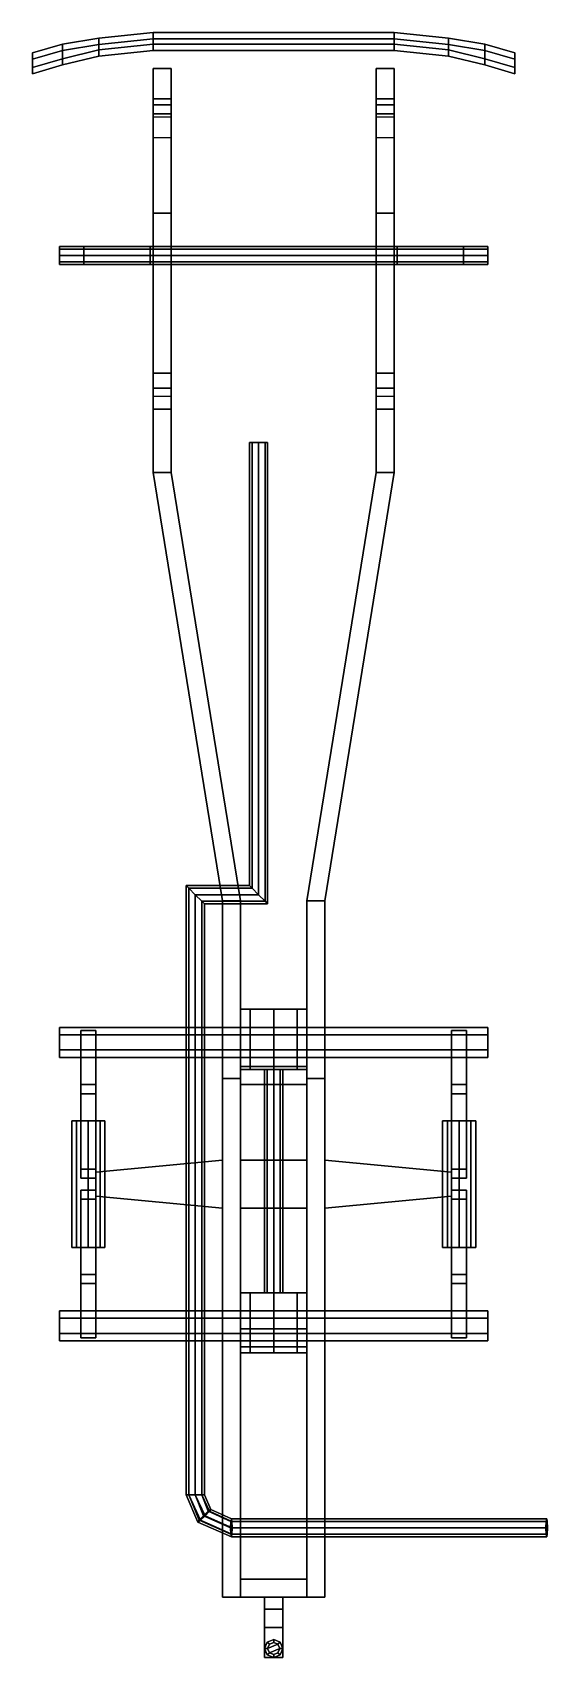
# Model space of a CAD drawing. Extents: x -0.8 to 0.91, y -2.87 to 2.52.
import ezdxf

# ---------------------------------------------------------------- set-up
doc = ezdxf.new("R2010")
doc.units = 0
doc.layers.add('FRAME', color=5, linetype='CONTINUOUS')

msp = doc.modelspace()

# ---------------------------------------------------------------- linework, layer by layer
at = {"layer": 'FRAME'}
for points in [[(-0.8, 2.4314, 0.6757), (-0.7, 2.4603, 0.6835), (-0.7, 2.481, 0.6062), (-0.8, 2.4521, 0.5984)], [(-0.7, 2.481, 0.6062), (-0.7, 2.4327, 0.5932), (-0.8, 2.4038, 0.5855), (-0.8, 2.4521, 0.5984)], [(-0.58, 2.5004, 0.6114), (-0.58, 2.4617, 0.601), (-0.7, 2.4327, 0.5932), (-0.7, 2.481, 0.6062)], [(-0.7, 2.4603, 0.6835), (-0.58, 2.4796, 0.6886), (-0.58, 2.5004, 0.6114), (-0.7, 2.481, 0.6062)], [(-0.7, 2.412, 0.6705), (-0.58, 2.441, 0.6783), (-0.58, 2.4796, 0.6886), (-0.7, 2.4603, 0.6835)], [(-0.4, 2.5197, 0.6165), (-0.4, 2.481, 0.6062), (-0.58, 2.4617, 0.601), (-0.58, 2.5004, 0.6114)], [(-0.58, 2.4796, 0.6886), (-0.4, 2.499, 0.6938), (-0.4, 2.5197, 0.6165), (-0.58, 2.5004, 0.6114)], [(-0.58, 2.441, 0.6783), (-0.4, 2.4603, 0.6835), (-0.4, 2.499, 0.6938), (-0.58, 2.4796, 0.6886)], [(-0.58, 2.4617, 0.601), (-0.4, 2.481, 0.6062), (-0.4, 2.4603, 0.6835), (-0.58, 2.441, 0.6783)], [(0.4, 2.5197, 0.6165), (0.4, 2.481, 0.6062), (-0.4, 2.481, 0.6062), (-0.4, 2.5197, 0.6165)], [(-0.4, 2.499, 0.6938), (0.4, 2.499, 0.6938), (0.4, 2.5197, 0.6165), (-0.4, 2.5197, 0.6165)], [(-0.4, 2.4603, 0.6835), (0.4, 2.4603, 0.6835), (0.4, 2.499, 0.6938), (-0.4, 2.499, 0.6938)], [(-0.4, 2.481, 0.6062), (0.4, 2.481, 0.6062), (0.4, 2.4603, 0.6835), (-0.4, 2.4603, 0.6835)], [(0.58, 2.4617, 0.601), (0.4, 2.481, 0.6062), (0.4, 2.5197, 0.6165), (0.58, 2.5004, 0.6114)], [(0.58, 2.5004, 0.6114), (0.4, 2.5197, 0.6165), (0.4, 2.499, 0.6938), (0.58, 2.4796, 0.6886)], [(0.4, 2.499, 0.6938), (0.4, 2.4603, 0.6835), (0.58, 2.441, 0.6783), (0.58, 2.4796, 0.6886)], [(0.58, 2.441, 0.6783), (0.4, 2.4603, 0.6835), (0.4, 2.481, 0.6062), (0.58, 2.4617, 0.601)], [(0.7, 2.481, 0.6062), (0.58, 2.5004, 0.6114), (0.58, 2.4796, 0.6886), (0.7, 2.4603, 0.6835)], [(0.7, 2.4327, 0.5932), (0.58, 2.4617, 0.601), (0.58, 2.5004, 0.6114), (0.7, 2.481, 0.6062)], [(0.58, 2.4796, 0.6886), (0.58, 2.441, 0.6783), (0.7, 2.412, 0.6705), (0.7, 2.4603, 0.6835)], [(0.8, 2.4521, 0.5984), (0.7, 2.481, 0.6062), (0.7, 2.4603, 0.6835), (0.8, 2.4314, 0.6757)], [(0.8, 2.4038, 0.5855), (0.7, 2.4327, 0.5932), (0.7, 2.481, 0.6062), (0.8, 2.4521, 0.5984)], [(-0.8, 2.3831, 0.6628), (-0.7, 2.412, 0.6705), (-0.7, 2.4603, 0.6835), (-0.8, 2.4314, 0.6757)], [(-0.8, 2.4521, 0.5984), (-0.8, 2.4038, 0.5855), (-0.8, 2.3831, 0.6628), (-0.8, 2.4314, 0.6757)], [(-0.8, 2.4038, 0.5855), (-0.7, 2.4327, 0.5932), (-0.7, 2.412, 0.6705), (-0.8, 2.3831, 0.6628)], [(-0.7, 2.4327, 0.5932), (-0.58, 2.4617, 0.601), (-0.58, 2.441, 0.6783), (-0.7, 2.412, 0.6705)], [(0.7, 2.412, 0.6705), (0.58, 2.441, 0.6783), (0.58, 2.4617, 0.601), (0.7, 2.4327, 0.5932)], [(0.7, 2.4603, 0.6835), (0.7, 2.412, 0.6705), (0.8, 2.3831, 0.6628), (0.8, 2.4314, 0.6757)], [(0.8, 2.3831, 0.6628), (0.7, 2.412, 0.6705), (0.7, 2.4327, 0.5932), (0.8, 2.4038, 0.5855)], [(0.8, 2.4314, 0.6757), (0.8, 2.3831, 0.6628), (0.8, 2.4038, 0.5855), (0.8, 2.4521, 0.5984)], [(-0.4, 2.4, 0.62), (-0.4, 1.92, 0.62), (-0.4, 1.06, 0.68), (-0.4, 2.4, 0.68)], [(-0.34, 2.4, 0.62), (-0.34, 1.92, 0.62), (-0.4, 1.92, 0.62), (-0.4, 2.4, 0.62)], [(-0.4, 2.4, 0.68), (-0.4, 1.06, 0.68), (-0.34, 1.06, 0.68), (-0.34, 2.4, 0.68)], [(-0.34, 1.06, 0.68), (-0.34, 1.92, 0.62), (-0.34, 2.4, 0.62), (-0.34, 2.4, 0.68)], [(0.34, 2.4, 0.68), (0.34, 1.06, 0.68), (0.4, 1.06, 0.68), (0.4, 2.4, 0.68)], [(0.4, 2.4, 0.62), (0.4, 1.92, 0.62), (0.34, 1.92, 0.62), (0.34, 2.4, 0.62)], [(0.34, 2.4, 0.62), (0.34, 1.92, 0.62), (0.34, 1.06, 0.68), (0.34, 2.4, 0.68)], [(0.4, 1.06, 0.68), (0.4, 1.92, 0.62), (0.4, 2.4, 0.62), (0.4, 2.4, 0.68)], [(-0.4, 2.3, 0.48), (-0.4, 2.28, 0.46), (-0.4, 2.25, 0.51), (-0.4, 2.3, 0.51)], [(-0.34, 2.3, 0.48), (-0.34, 2.28, 0.46), (-0.4, 2.28, 0.46), (-0.4, 2.3, 0.48)], [(-0.34, 2.3, 0.51), (-0.34, 2.3, 0.48), (-0.4, 2.3, 0.48), (-0.4, 2.3, 0.51)], [(-0.34, 2.24, 0.62), (-0.34, 2.3, 0.51), (-0.4, 2.3, 0.51), (-0.4, 2.24, 0.62)], [(-0.4, 2.3, 0.51), (-0.4, 2.25, 0.51), (-0.4, 2.17, 0.62), (-0.4, 2.24, 0.62)], [(-0.4, 2.28, 0.46), (-0.4, 1.78, 0.39), (-0.4, 1.78, 0.47), (-0.4, 2.25, 0.51)], [(-0.34, 2.28, 0.46), (-0.34, 1.78, 0.39), (-0.4, 1.78, 0.39), (-0.4, 2.28, 0.46)], [(-0.34, 2.25, 0.51), (-0.34, 2.28, 0.46), (-0.34, 2.3, 0.48), (-0.34, 2.3, 0.51)], [(-0.34, 2.17, 0.62), (-0.34, 2.25, 0.51), (-0.34, 2.3, 0.51), (-0.34, 2.24, 0.62)], [(-0.34, 1.78, 0.47), (-0.34, 1.78, 0.39), (-0.34, 2.28, 0.46), (-0.34, 2.25, 0.51)], [(0.34, 2.3, 0.51), (0.34, 2.25, 0.51), (0.34, 2.17, 0.62), (0.34, 2.24, 0.62)], [(0.4, 2.24, 0.62), (0.4, 2.3, 0.51), (0.34, 2.3, 0.51), (0.34, 2.24, 0.62)], [(0.34, 2.3, 0.48), (0.34, 2.28, 0.46), (0.34, 2.25, 0.51), (0.34, 2.3, 0.51)], [(0.4, 2.3, 0.48), (0.4, 2.28, 0.46), (0.34, 2.28, 0.46), (0.34, 2.3, 0.48)], [(0.4, 2.3, 0.51), (0.4, 2.3, 0.48), (0.34, 2.3, 0.48), (0.34, 2.3, 0.51)], [(0.34, 2.28, 0.46), (0.34, 1.78, 0.39), (0.34, 1.78, 0.47), (0.34, 2.25, 0.51)], [(0.4, 2.28, 0.46), (0.4, 1.78, 0.39), (0.34, 1.78, 0.39), (0.34, 2.28, 0.46)], [(0.4, 2.17, 0.62), (0.4, 2.25, 0.51), (0.4, 2.3, 0.51), (0.4, 2.24, 0.62)], [(0.4, 2.25, 0.51), (0.4, 2.28, 0.46), (0.4, 2.3, 0.48), (0.4, 2.3, 0.51)], [(0.4, 1.78, 0.47), (0.4, 1.78, 0.39), (0.4, 2.28, 0.46), (0.4, 2.25, 0.51)], [(-0.4, 2.25, 0.51), (-0.4, 1.78, 0.47), (-0.34, 1.78, 0.47), (-0.34, 2.25, 0.51)], [(-0.4, 2.17, 0.62), (-0.4, 2.25, 0.51), (-0.34, 2.25, 0.51), (-0.34, 2.17, 0.62)], [(0.34, 2.17, 0.62), (0.34, 2.25, 0.51), (0.4, 2.25, 0.51), (0.4, 2.17, 0.62)], [(0.34, 2.25, 0.51), (0.34, 1.78, 0.47), (0.4, 1.78, 0.47), (0.4, 2.25, 0.51)], [(-0.34, 1.92, 0.62), (-0.34, 1.27, 0.49), (-0.4, 1.27, 0.49), (-0.4, 1.92, 0.62)], [(-0.4, 1.27, 0.49), (-0.4, 1.06, 0.49), (-0.4, 1.06, 0.68), (-0.4, 1.92, 0.62)], [(-0.34, 1.06, 0.68), (-0.34, 1.06, 0.49), (-0.34, 1.27, 0.49), (-0.34, 1.92, 0.62)], [(0.34, 1.27, 0.49), (0.34, 1.06, 0.49), (0.34, 1.06, 0.68), (0.34, 1.92, 0.62)], [(0.4, 1.92, 0.62), (0.4, 1.27, 0.49), (0.34, 1.27, 0.49), (0.34, 1.92, 0.62)], [(0.4, 1.06, 0.68), (0.4, 1.06, 0.49), (0.4, 1.27, 0.49), (0.4, 1.92, 0.62)], [(-0.71, 1.81, 0.42), (-0.71, 1.8012, 0.4412), (-0.63, 1.8012, 0.4412), (-0.63, 1.81, 0.42)], [(-0.71, 1.8012, 0.3988), (-0.71, 1.81, 0.42), (-0.63, 1.81, 0.42), (-0.63, 1.8012, 0.3988)], [(-0.71, 1.8012, 0.4412), (-0.71, 1.78, 0.45), (-0.63, 1.78, 0.45), (-0.63, 1.8012, 0.4412)], [(-0.71, 1.78, 0.39), (-0.71, 1.8012, 0.3988), (-0.63, 1.8012, 0.3988), (-0.63, 1.78, 0.39)], [(-0.71, 1.78, 0.45), (-0.71, 1.7588, 0.4412), (-0.63, 1.7588, 0.4412), (-0.63, 1.78, 0.45)], [(-0.71, 1.7588, 0.3988), (-0.71, 1.78, 0.39), (-0.63, 1.78, 0.39), (-0.63, 1.7588, 0.3988)], [(-0.63, 1.81, 0.42), (-0.63, 1.8012, 0.4412), (-0.41, 1.8012, 0.3312), (-0.41, 1.81, 0.31)], [(-0.63, 1.8012, 0.3988), (-0.63, 1.81, 0.42), (-0.41, 1.81, 0.31), (-0.41, 1.8012, 0.2888)], [(-0.63, 1.8012, 0.4412), (-0.63, 1.78, 0.45), (-0.41, 1.78, 0.34), (-0.41, 1.8012, 0.3312)], [(-0.63, 1.78, 0.39), (-0.63, 1.8012, 0.3988), (-0.41, 1.8012, 0.2888), (-0.41, 1.78, 0.28)], [(-0.63, 1.78, 0.45), (-0.63, 1.7588, 0.4412), (-0.41, 1.7588, 0.3312), (-0.41, 1.78, 0.34)], [(-0.63, 1.7588, 0.3988), (-0.63, 1.78, 0.39), (-0.41, 1.78, 0.28), (-0.41, 1.7588, 0.2888)], [(-0.41, 1.81, 0.31), (-0.41, 1.8012, 0.3312), (0.41, 1.8012, 0.3312), (0.41, 1.81, 0.31)], [(-0.41, 1.8012, 0.2888), (-0.41, 1.81, 0.31), (0.41, 1.81, 0.31), (0.41, 1.8012, 0.2888)], [(-0.41, 1.8012, 0.3312), (-0.41, 1.78, 0.34), (0.41, 1.78, 0.34), (0.41, 1.8012, 0.3312)], [(-0.41, 1.78, 0.28), (-0.41, 1.8012, 0.2888), (0.41, 1.8012, 0.2888), (0.41, 1.78, 0.28)], [(-0.41, 1.78, 0.34), (-0.41, 1.7588, 0.3312), (0.41, 1.7588, 0.3312), (0.41, 1.78, 0.34)], [(-0.41, 1.7588, 0.2888), (-0.41, 1.78, 0.28), (0.41, 1.78, 0.28), (0.41, 1.7588, 0.2888)], [(-0.4, 1.78, 0.47), (-0.4, 1.39, 0.51), (-0.34, 1.39, 0.51), (-0.34, 1.78, 0.47)], [(-0.4, 1.78, 0.39), (-0.4, 1.34, 0.46), (-0.4, 1.39, 0.51), (-0.4, 1.78, 0.47)], [(-0.34, 1.78, 0.39), (-0.34, 1.34, 0.46), (-0.4, 1.34, 0.46), (-0.4, 1.78, 0.39)], [(-0.34, 1.39, 0.51), (-0.34, 1.34, 0.46), (-0.34, 1.78, 0.39), (-0.34, 1.78, 0.47)], [(0.34, 1.78, 0.47), (0.34, 1.39, 0.51), (0.4, 1.39, 0.51), (0.4, 1.78, 0.47)], [(0.34, 1.78, 0.39), (0.34, 1.34, 0.46), (0.34, 1.39, 0.51), (0.34, 1.78, 0.47)], [(0.4, 1.78, 0.39), (0.4, 1.34, 0.46), (0.34, 1.34, 0.46), (0.34, 1.78, 0.39)], [(0.4, 1.39, 0.51), (0.4, 1.34, 0.46), (0.4, 1.78, 0.39), (0.4, 1.78, 0.47)], [(0.63, 1.8012, 0.4412), (0.63, 1.81, 0.42), (0.41, 1.81, 0.31), (0.41, 1.8012, 0.3312)], [(0.63, 1.81, 0.42), (0.63, 1.8012, 0.3988), (0.41, 1.8012, 0.2888), (0.41, 1.81, 0.31)], [(0.63, 1.78, 0.45), (0.63, 1.8012, 0.4412), (0.41, 1.8012, 0.3312), (0.41, 1.78, 0.34)], [(0.63, 1.8012, 0.3988), (0.63, 1.78, 0.39), (0.41, 1.78, 0.28), (0.41, 1.8012, 0.2888)], [(0.63, 1.7588, 0.4412), (0.63, 1.78, 0.45), (0.41, 1.78, 0.34), (0.41, 1.7588, 0.3312)], [(0.63, 1.78, 0.39), (0.63, 1.7588, 0.3988), (0.41, 1.7588, 0.2888), (0.41, 1.78, 0.28)], [(0.71, 1.8012, 0.4412), (0.71, 1.81, 0.42), (0.63, 1.81, 0.42), (0.63, 1.8012, 0.4412)], [(0.71, 1.81, 0.42), (0.71, 1.8012, 0.3988), (0.63, 1.8012, 0.3988), (0.63, 1.81, 0.42)], [(0.71, 1.78, 0.45), (0.71, 1.8012, 0.4412), (0.63, 1.8012, 0.4412), (0.63, 1.78, 0.45)], [(0.71, 1.8012, 0.3988), (0.71, 1.78, 0.39), (0.63, 1.78, 0.39), (0.63, 1.8012, 0.3988)], [(0.71, 1.7588, 0.4412), (0.71, 1.78, 0.45), (0.63, 1.78, 0.45), (0.63, 1.7588, 0.4412)], [(0.71, 1.78, 0.39), (0.71, 1.7588, 0.3988), (0.63, 1.7588, 0.3988), (0.63, 1.78, 0.39)], [(-0.71, 1.7588, 0.4412), (-0.71, 1.75, 0.42), (-0.63, 1.75, 0.42), (-0.63, 1.7588, 0.4412)], [(-0.71, 1.75, 0.42), (-0.71, 1.7588, 0.3988), (-0.63, 1.7588, 0.3988), (-0.63, 1.75, 0.42)], [(-0.63, 1.7588, 0.4412), (-0.63, 1.75, 0.42), (-0.41, 1.75, 0.31), (-0.41, 1.7588, 0.3312)], [(-0.63, 1.75, 0.42), (-0.63, 1.7588, 0.3988), (-0.41, 1.7588, 0.2888), (-0.41, 1.75, 0.31)], [(-0.41, 1.7588, 0.3312), (-0.41, 1.75, 0.31), (0.41, 1.75, 0.31), (0.41, 1.7588, 0.3312)], [(-0.41, 1.75, 0.31), (-0.41, 1.7588, 0.2888), (0.41, 1.7588, 0.2888), (0.41, 1.75, 0.31)], [(0.63, 1.75, 0.42), (0.63, 1.7588, 0.4412), (0.41, 1.7588, 0.3312), (0.41, 1.75, 0.31)], [(0.63, 1.7588, 0.3988), (0.63, 1.75, 0.42), (0.41, 1.75, 0.31), (0.41, 1.7588, 0.2888)], [(0.71, 1.75, 0.42), (0.71, 1.7588, 0.4412), (0.63, 1.7588, 0.4412), (0.63, 1.75, 0.42)], [(0.71, 1.7588, 0.3988), (0.71, 1.75, 0.42), (0.63, 1.75, 0.42), (0.63, 1.7588, 0.3988)], [(-0.4, 1.39, 0.51), (-0.4, 1.34, 0.46), (-0.4, 1.3125, 0.4985), (-0.4, 1.39, 0.514)], [(-0.34, 1.39, 0.514), (-0.34, 1.39, 0.51), (-0.4, 1.39, 0.51), (-0.4, 1.39, 0.514)], [(-0.34, 1.3125, 0.4985), (-0.34, 1.34, 0.46), (-0.34, 1.39, 0.51), (-0.34, 1.39, 0.514)], [(0.34, 1.39, 0.51), (0.34, 1.34, 0.46), (0.34, 1.3125, 0.4985), (0.34, 1.39, 0.514)], [(0.4, 1.39, 0.514), (0.4, 1.39, 0.51), (0.34, 1.39, 0.51), (0.34, 1.39, 0.514)], [(0.4, 1.3125, 0.4985), (0.4, 1.34, 0.46), (0.4, 1.39, 0.51), (0.4, 1.39, 0.514)], [(-0.4, 1.3125, 0.4985), (-0.4, 1.34, 0.46), (-0.34, 1.34, 0.46), (-0.34, 1.3125, 0.4985)], [(0.34, 1.3125, 0.4985), (0.34, 1.34, 0.46), (0.4, 1.34, 0.46), (0.4, 1.3125, 0.4985)], [(-0.34, 1.27, 0.49), (-0.34, 1.06, 0.49), (-0.4, 1.06, 0.49), (-0.4, 1.27, 0.49)], [(0.4, 1.27, 0.49), (0.4, 1.06, 0.49), (0.34, 1.06, 0.49), (0.34, 1.27, 0.49)], [(-0.0712, -0.3188, 0.5088), (-0.08, -0.31, 0.53), (-0.08, 1.16, 0.53), (-0.0712, 1.16, 0.5088)], [(-0.08, -0.31, 0.53), (-0.0712, -0.3188, 0.5512), (-0.0712, 1.16, 0.5512), (-0.08, 1.16, 0.53)], [(-0.05, -0.34, 0.5), (-0.0712, -0.3188, 0.5088), (-0.0712, 1.16, 0.5088), (-0.05, 1.16, 0.5)], [(-0.0712, -0.3188, 0.5512), (-0.05, -0.34, 0.56), (-0.05, 1.16, 0.56), (-0.0712, 1.16, 0.5512)], [(-0.05, -0.34, 0.56), (-0.0288, -0.3612, 0.5512), (-0.0288, 1.16, 0.5512), (-0.05, 1.16, 0.56)], [(-0.0288, -0.3612, 0.5088), (-0.05, -0.34, 0.5), (-0.05, 1.16, 0.5), (-0.0288, 1.16, 0.5088)], [(-0.0288, -0.3612, 0.5512), (-0.02, -0.37, 0.53), (-0.02, 1.16, 0.53), (-0.0288, 1.16, 0.5512)], [(-0.02, -0.37, 0.53), (-0.0288, -0.3612, 0.5088), (-0.0288, 1.16, 0.5088), (-0.02, 1.16, 0.53)], [(-0.4, 1.06, 0.68), (-0.17, -0.36, 0.68), (-0.11, -0.36, 0.68), (-0.34, 1.06, 0.68)], [(-0.34, 1.06, 0.49), (-0.11, -0.36, 0.49), (-0.17, -0.36, 0.49), (-0.4, 1.06, 0.49)], [(-0.4, 1.06, 0.49), (-0.17, -0.36, 0.49), (-0.17, -0.36, 0.68), (-0.4, 1.06, 0.68)], [(-0.11, -0.36, 0.68), (-0.11, -0.36, 0.49), (-0.34, 1.06, 0.49), (-0.34, 1.06, 0.68)], [(0.34, 1.06, 0.68), (0.11, -0.36, 0.68), (0.17, -0.36, 0.68), (0.4, 1.06, 0.68)], [(0.34, 1.06, 0.49), (0.11, -0.36, 0.49), (0.11, -0.36, 0.68), (0.34, 1.06, 0.68)], [(0.4, 1.06, 0.49), (0.17, -0.36, 0.49), (0.11, -0.36, 0.49), (0.34, 1.06, 0.49)], [(0.17, -0.36, 0.68), (0.17, -0.36, 0.49), (0.4, 1.06, 0.49), (0.4, 1.06, 0.68)], [(-0.2812, -0.3188, 0.5512), (-0.29, -0.31, 0.53), (-0.29, -2.33, 0.53), (-0.2812, -2.33, 0.5512)], [(-0.29, -0.31, 0.53), (-0.2812, -0.3188, 0.5088), (-0.2812, -2.33, 0.5088), (-0.29, -2.33, 0.53)], [(-0.0712, -0.3188, 0.5512), (-0.08, -0.31, 0.53), (-0.29, -0.31, 0.53), (-0.2812, -0.3188, 0.5512)], [(-0.08, -0.31, 0.53), (-0.0712, -0.3188, 0.5088), (-0.2812, -0.3188, 0.5088), (-0.29, -0.31, 0.53)], [(-0.26, -0.34, 0.56), (-0.2812, -0.3188, 0.5512), (-0.2812, -2.33, 0.5512), (-0.26, -2.33, 0.56)], [(-0.2812, -0.3188, 0.5088), (-0.26, -0.34, 0.5), (-0.26, -2.33, 0.5), (-0.2812, -2.33, 0.5088)], [(-0.05, -0.34, 0.56), (-0.0712, -0.3188, 0.5512), (-0.2812, -0.3188, 0.5512), (-0.26, -0.34, 0.56)], [(-0.0712, -0.3188, 0.5088), (-0.05, -0.34, 0.5), (-0.26, -0.34, 0.5), (-0.2812, -0.3188, 0.5088)], [(-0.26, -0.34, 0.5), (-0.2388, -0.3612, 0.5088), (-0.2388, -2.33, 0.5088), (-0.26, -2.33, 0.5)], [(-0.2388, -0.3612, 0.5512), (-0.26, -0.34, 0.56), (-0.26, -2.33, 0.56), (-0.2388, -2.33, 0.5512)], [(-0.05, -0.34, 0.5), (-0.0288, -0.3612, 0.5088), (-0.2388, -0.3612, 0.5088), (-0.26, -0.34, 0.5)], [(-0.0288, -0.3612, 0.5512), (-0.05, -0.34, 0.56), (-0.26, -0.34, 0.56), (-0.2388, -0.3612, 0.5512)], [(-0.2388, -0.3612, 0.5088), (-0.23, -0.37, 0.53), (-0.23, -2.33, 0.53), (-0.2388, -2.33, 0.5088)], [(-0.23, -0.37, 0.53), (-0.2388, -0.3612, 0.5512), (-0.2388, -2.33, 0.5512), (-0.23, -2.33, 0.53)], [(-0.0288, -0.3612, 0.5088), (-0.02, -0.37, 0.53), (-0.23, -0.37, 0.53), (-0.2388, -0.3612, 0.5088)], [(-0.02, -0.37, 0.53), (-0.0288, -0.3612, 0.5512), (-0.2388, -0.3612, 0.5512), (-0.23, -0.37, 0.53)], [(-0.11, -0.36, 0.49), (-0.11, -0.95, 0.49), (-0.17, -0.95, 0.49), (-0.17, -0.36, 0.49)], [(-0.17, -0.36, 0.68), (-0.17, -2.67, 0.68), (-0.11, -2.67, 0.68), (-0.11, -0.36, 0.68)], [(-0.17, -0.36, 0.49), (-0.17, -0.95, 0.49), (-0.17, -0.95, 0.68), (-0.17, -0.36, 0.68)], [(-0.17, -0.95, 0.49), (-0.17, -2.67, 0.56), (-0.17, -2.67, 0.68), (-0.17, -0.36, 0.68)], [(-0.11, -0.95, 0.68), (-0.11, -0.95, 0.49), (-0.11, -0.36, 0.49), (-0.11, -0.36, 0.68)], [(-0.11, -2.67, 0.68), (-0.11, -2.67, 0.56), (-0.11, -0.95, 0.49), (-0.11, -0.36, 0.68)], [(0.11, -0.95, 0.49), (0.11, -2.67, 0.56), (0.11, -2.67, 0.68), (0.11, -0.36, 0.68)], [(0.11, -0.36, 0.68), (0.11, -2.67, 0.68), (0.17, -2.67, 0.68), (0.17, -0.36, 0.68)], [(0.11, -0.36, 0.49), (0.11, -0.95, 0.49), (0.11, -0.95, 0.68), (0.11, -0.36, 0.68)], [(0.17, -0.36, 0.49), (0.17, -0.95, 0.49), (0.11, -0.95, 0.49), (0.11, -0.36, 0.49)], [(0.17, -2.67, 0.68), (0.17, -2.67, 0.56), (0.17, -0.95, 0.49), (0.17, -0.36, 0.68)], [(0.17, -0.95, 0.68), (0.17, -0.95, 0.49), (0.17, -0.36, 0.49), (0.17, -0.36, 0.68)], [(0.11, -0.72, 0.68), (0.11, -0.72, 0.56), (-0.11, -0.72, 0.56), (-0.11, -0.72, 0.68)], [(-0.0778, -0.72, 0.4978), (-0.11, -0.72, 0.42), (-0.11, -0.92, 0.42), (-0.0778, -0.92, 0.4978)], [(-0.11, -0.72, 0.42), (-0.0778, -0.72, 0.3422), (-0.0778, -0.92, 0.3422), (-0.11, -0.92, 0.42)], [(0, -0.72, 0.53), (-0.0778, -0.72, 0.4978), (-0.0778, -0.92, 0.4978), (0, -0.92, 0.53)], [(-0.0778, -0.72, 0.3422), (0, -0.72, 0.31), (0, -0.92, 0.31), (-0.0778, -0.92, 0.3422)], [(0.0778, -0.72, 0.4978), (0, -0.72, 0.53), (0, -0.92, 0.53), (0.0778, -0.92, 0.4978)], [(0, -0.72, 0.31), (0.0778, -0.72, 0.3422), (0.0778, -0.92, 0.3422), (0, -0.92, 0.31)], [(0.11, -0.72, 0.42), (0.0778, -0.72, 0.4978), (0.0778, -0.92, 0.4978), (0.11, -0.92, 0.42)], [(0.0778, -0.72, 0.3422), (0.11, -0.72, 0.42), (0.11, -0.92, 0.42), (0.0778, -0.92, 0.3422)], [(0.71, -0.805, 0.4633), (0.71, -0.78, 0.42), (-0.71, -0.78, 0.42), (-0.71, -0.805, 0.4633)], [(0.71, -0.78, 0.42), (0.71, -0.805, 0.3767), (-0.71, -0.805, 0.3767), (-0.71, -0.78, 0.42)], [(0.71, -0.855, 0.4633), (0.71, -0.805, 0.4633), (-0.71, -0.805, 0.4633), (-0.71, -0.855, 0.4633)], [(0.71, -0.805, 0.3767), (0.71, -0.855, 0.3767), (-0.71, -0.855, 0.3767), (-0.71, -0.805, 0.3767)], [(-0.59, -0.97, 0.9), (-0.59, -0.79, 0.78), (-0.64, -0.79, 0.78), (-0.64, -0.97, 0.9)], [(-0.64, -0.79, 0.78), (-0.64, -0.79, 0.48), (-0.64, -1, 0.63), (-0.64, -0.97, 0.9)], [(-0.59, -0.79, 0.78), (-0.59, -0.79, 0.48), (-0.64, -0.79, 0.48), (-0.64, -0.79, 0.78)], [(-0.64, -0.79, 0.48), (-0.64, -1.25, 0.48), (-0.64, -1.28, 0.55), (-0.64, -1, 0.63)], [(-0.59, -0.79, 0.48), (-0.59, -1.25, 0.48), (-0.64, -1.25, 0.48), (-0.64, -0.79, 0.48)], [(-0.59, -1, 0.63), (-0.59, -0.79, 0.48), (-0.59, -0.79, 0.78), (-0.59, -0.97, 0.9)], [(-0.59, -1.28, 0.55), (-0.59, -1.25, 0.48), (-0.59, -0.79, 0.48), (-0.59, -1, 0.63)], [(-0.11, -0.78, 0.42), (0.0778, -0.78, 0.3422), (0, -0.78, 0.31), (-0.0778, -0.78, 0.3422)], [(-0.0778, -0.78, 0.4978), (0.11, -0.78, 0.42), (0.0778, -0.78, 0.3422), (-0.11, -0.78, 0.42)], [(0, -0.78, 0.53), (0.0778, -0.78, 0.4978), (0.11, -0.78, 0.42), (-0.0778, -0.78, 0.4978)], [(0.59, -0.79, 0.48), (0.59, -1.25, 0.48), (0.59, -1.28, 0.55), (0.59, -1, 0.63)], [(0.64, -0.79, 0.48), (0.64, -1.25, 0.48), (0.59, -1.25, 0.48), (0.59, -0.79, 0.48)], [(0.64, -0.97, 0.9), (0.64, -0.79, 0.78), (0.59, -0.79, 0.78), (0.59, -0.97, 0.9)], [(0.59, -0.79, 0.78), (0.59, -0.79, 0.48), (0.59, -1, 0.63), (0.59, -0.97, 0.9)], [(0.64, -0.79, 0.78), (0.64, -0.79, 0.48), (0.59, -0.79, 0.48), (0.59, -0.79, 0.78)], [(0.64, -1.28, 0.55), (0.64, -1.25, 0.48), (0.64, -0.79, 0.48), (0.64, -1, 0.63)], [(0.64, -1, 0.63), (0.64, -0.79, 0.48), (0.64, -0.79, 0.78), (0.64, -0.97, 0.9)], [(0.71, -0.88, 0.42), (0.71, -0.855, 0.4633), (-0.71, -0.855, 0.4633), (-0.71, -0.88, 0.42)], [(0.71, -0.855, 0.3767), (0.71, -0.88, 0.42), (-0.71, -0.88, 0.42), (-0.71, -0.855, 0.3767)], [(-0.11, -0.91, 0.56), (0.11, -0.91, 0.56), (0.11, -0.97, 0.56), (-0.11, -0.97, 0.56)], [(-0.11, -0.97, 0.68), (0.11, -0.97, 0.68), (0.11, -0.91, 0.68), (-0.11, -0.91, 0.68)], [(-0.64, -1.09, 0.9), (-0.64, -0.97, 0.9), (-0.64, -1, 0.63), (-0.64, -1.09, 0.79)], [(-0.59, -1.09, 0.9), (-0.59, -0.97, 0.9), (-0.64, -0.97, 0.9), (-0.64, -1.09, 0.9)], [(-0.59, -1, 0.63), (-0.59, -0.97, 0.9), (-0.59, -1.09, 0.9), (-0.59, -1.09, 0.79)], [(-0.11, -0.95, 0.49), (-0.11, -2.67, 0.56), (-0.17, -2.67, 0.56), (-0.17, -0.95, 0.49)], [(-0.0212, -0.92, 0.3988), (-0.03, -0.92, 0.42), (-0.11, -0.92, 0.42), (-0.0778, -0.92, 0.3422)], [(-0.03, -0.92, 0.42), (-0.0212, -0.92, 0.4412), (-0.0778, -0.92, 0.4978), (-0.11, -0.92, 0.42)], [(-0.11, -0.97, 0.56), (0.11, -0.97, 0.56), (0.11, -0.97, 0.68), (-0.11, -0.97, 0.68)], [(0, -0.92, 0.39), (-0.0212, -0.92, 0.3988), (-0.0778, -0.92, 0.3422), (0, -0.92, 0.31)], [(-0.0212, -0.92, 0.4412), (0, -0.92, 0.45), (0, -0.92, 0.53), (-0.0778, -0.92, 0.4978)], [(-0.0212, -0.92, 0.4412), (-0.03, -0.92, 0.42), (-0.03, -1.66, 0.42), (-0.0212, -1.66, 0.4412)], [(-0.03, -0.92, 0.42), (-0.0212, -0.92, 0.3988), (-0.0212, -1.66, 0.3988), (-0.03, -1.66, 0.42)], [(0, -0.92, 0.45), (-0.0212, -0.92, 0.4412), (-0.0212, -1.66, 0.4412), (0, -1.66, 0.45)], [(-0.0212, -0.92, 0.3988), (0, -0.92, 0.39), (0, -1.66, 0.39), (-0.0212, -1.66, 0.3988)], [(0.0212, -0.92, 0.4412), (0, -0.92, 0.45), (0, -1.66, 0.45), (0.0212, -1.66, 0.4412)], [(0, -0.92, 0.39), (0.0212, -0.92, 0.3988), (0.0212, -1.66, 0.3988), (0, -1.66, 0.39)], [(0.0212, -0.92, 0.3988), (0, -0.92, 0.39), (0, -0.92, 0.31), (0.0778, -0.92, 0.3422)], [(0, -0.92, 0.45), (0.0212, -0.92, 0.4412), (0.0778, -0.92, 0.4978), (0, -0.92, 0.53)], [(0.03, -0.92, 0.42), (0.0212, -0.92, 0.4412), (0.0212, -1.66, 0.4412), (0.03, -1.66, 0.42)], [(0.0212, -0.92, 0.3988), (0.03, -0.92, 0.42), (0.03, -1.66, 0.42), (0.0212, -1.66, 0.3988)], [(0.03, -0.92, 0.42), (0.0212, -0.92, 0.3988), (0.0778, -0.92, 0.3422), (0.11, -0.92, 0.42)], [(0.0212, -0.92, 0.4412), (0.03, -0.92, 0.42), (0.11, -0.92, 0.42), (0.0778, -0.92, 0.4978)], [(0.17, -0.95, 0.49), (0.17, -2.67, 0.56), (0.11, -2.67, 0.56), (0.11, -0.95, 0.49)], [(0.64, -1.09, 0.9), (0.64, -0.97, 0.9), (0.59, -0.97, 0.9), (0.59, -1.09, 0.9)], [(0.59, -1.09, 0.9), (0.59, -0.97, 0.9), (0.59, -1, 0.63), (0.59, -1.09, 0.79)], [(0.64, -1, 0.63), (0.64, -0.97, 0.9), (0.64, -1.09, 0.9), (0.64, -1.09, 0.79)], [(-0.64, -1.09, 0.79), (-0.64, -1, 0.63), (-0.64, -1.28, 0.63), (-0.64, -1.28, 0.7)], [(-0.64, -1.28, 0.63), (-0.64, -1, 0.63), (-0.59, -1, 0.63), (-0.59, -1.28, 0.63)], [(-0.64, -1, 0.63), (-0.64, -1.28, 0.55), (-0.59, -1.28, 0.55), (-0.59, -1, 0.63)], [(-0.59, -1.28, 0.63), (-0.59, -1, 0.63), (-0.59, -1.09, 0.79), (-0.59, -1.28, 0.7)], [(0.59, -1, 0.63), (0.59, -1.28, 0.55), (0.64, -1.28, 0.55), (0.64, -1, 0.63)], [(0.59, -1.09, 0.79), (0.59, -1, 0.63), (0.59, -1.28, 0.63), (0.59, -1.28, 0.7)], [(0.59, -1.28, 0.63), (0.59, -1, 0.63), (0.64, -1, 0.63), (0.64, -1.28, 0.63)], [(0.64, -1.28, 0.63), (0.64, -1, 0.63), (0.64, -1.09, 0.79), (0.64, -1.28, 0.7)], [(-0.67, -1.09, 0.845), (-0.6539, -1.09, 0.8839), (-0.64, -1.09, 0.8896), (-0.6539, -1.09, 0.8061)], [(-0.6539, -1.09, 0.8839), (-0.67, -1.09, 0.845), (-0.67, -1.51, 0.845), (-0.6539, -1.51, 0.8839)], [(-0.67, -1.09, 0.845), (-0.6539, -1.09, 0.8061), (-0.6539, -1.51, 0.8061), (-0.67, -1.51, 0.845)], [(-0.6539, -1.09, 0.8061), (-0.64, -1.09, 0.8896), (-0.64, -1.09, 0.8896), (-0.64, -1.09, 0.8004)], [(-0.6539, -1.09, 0.8061), (-0.615, -1.09, 0.79), (-0.615, -1.51, 0.79), (-0.6539, -1.51, 0.8061)], [(-0.615, -1.09, 0.9), (-0.6539, -1.09, 0.8839), (-0.6539, -1.51, 0.8839), (-0.615, -1.51, 0.9)], [(-0.59, -1.09, 0.79), (-0.59, -1.09, 0.9), (-0.64, -1.09, 0.9), (-0.64, -1.09, 0.79)], [(-0.59, -1.28, 0.7), (-0.59, -1.09, 0.79), (-0.64, -1.09, 0.79), (-0.64, -1.28, 0.7)], [(-0.615, -1.09, 0.79), (-0.5761, -1.09, 0.8061), (-0.5761, -1.51, 0.8061), (-0.615, -1.51, 0.79)], [(-0.5761, -1.09, 0.8839), (-0.615, -1.09, 0.9), (-0.615, -1.51, 0.9), (-0.5761, -1.51, 0.8839)], [(-0.5761, -1.09, 0.8839), (-0.56, -1.09, 0.845), (-0.5761, -1.09, 0.8061), (-0.59, -1.09, 0.8896)], [(-0.59, -1.09, 0.8896), (-0.5761, -1.09, 0.8061), (-0.59, -1.09, 0.8004), (-0.59, -1.09, 0.8896)], [(-0.56, -1.09, 0.845), (-0.5761, -1.09, 0.8839), (-0.5761, -1.51, 0.8839), (-0.56, -1.51, 0.845)], [(-0.5761, -1.09, 0.8061), (-0.56, -1.09, 0.845), (-0.56, -1.51, 0.845), (-0.5761, -1.51, 0.8061)], [(0.5761, -1.09, 0.8839), (0.56, -1.09, 0.845), (0.56, -1.51, 0.845), (0.5761, -1.51, 0.8839)], [(0.56, -1.09, 0.845), (0.5761, -1.09, 0.8061), (0.5761, -1.51, 0.8061), (0.56, -1.51, 0.845)], [(0.56, -1.09, 0.845), (0.5761, -1.09, 0.8839), (0.59, -1.09, 0.8896), (0.5761, -1.09, 0.8061)], [(0.615, -1.09, 0.9), (0.5761, -1.09, 0.8839), (0.5761, -1.51, 0.8839), (0.615, -1.51, 0.9)], [(0.5761, -1.09, 0.8061), (0.615, -1.09, 0.79), (0.615, -1.51, 0.79), (0.5761, -1.51, 0.8061)], [(0.5761, -1.09, 0.8061), (0.59, -1.09, 0.8896), (0.59, -1.09, 0.8896), (0.59, -1.09, 0.8004)], [(0.64, -1.28, 0.7), (0.64, -1.09, 0.79), (0.59, -1.09, 0.79), (0.59, -1.28, 0.7)], [(0.64, -1.09, 0.79), (0.64, -1.09, 0.9), (0.59, -1.09, 0.9), (0.59, -1.09, 0.79)], [(0.6539, -1.09, 0.8839), (0.615, -1.09, 0.9), (0.615, -1.51, 0.9), (0.6539, -1.51, 0.8839)], [(0.615, -1.09, 0.79), (0.6539, -1.09, 0.8061), (0.6539, -1.51, 0.8061), (0.615, -1.51, 0.79)], [(0.64, -1.09, 0.8896), (0.6539, -1.09, 0.8061), (0.64, -1.09, 0.8004), (0.64, -1.09, 0.8896)], [(0.6539, -1.09, 0.8839), (0.67, -1.09, 0.845), (0.6539, -1.09, 0.8061), (0.64, -1.09, 0.8896)], [(0.67, -1.09, 0.845), (0.6539, -1.09, 0.8839), (0.6539, -1.51, 0.8839), (0.67, -1.51, 0.845)], [(0.6539, -1.09, 0.8061), (0.67, -1.09, 0.845), (0.67, -1.51, 0.845), (0.6539, -1.51, 0.8061)], [(-0.17, -1.38, 0.68), (-0.17, -1.22, 0.68), (-0.59, -1.26, 0.68), (-0.59, -1.34, 0.68)], [(-0.17, -1.22, 0.68), (-0.17, -1.22, 0.63), (-0.59, -1.26, 0.63), (-0.59, -1.26, 0.68)], [(-0.59, -1.34, 0.63), (-0.59, -1.26, 0.63), (-0.17, -1.22, 0.63), (-0.17, -1.38, 0.63)], [(-0.11, -1.38, 0.63), (-0.11, -1.22, 0.63), (0.11, -1.22, 0.63), (0.11, -1.38, 0.63)], [(0.11, -1.22, 0.68), (0.11, -1.22, 0.63), (-0.11, -1.22, 0.63), (-0.11, -1.22, 0.68)], [(0.11, -1.38, 0.68), (0.11, -1.22, 0.68), (-0.11, -1.22, 0.68), (-0.11, -1.38, 0.68)], [(0.59, -1.26, 0.68), (0.59, -1.26, 0.63), (0.17, -1.22, 0.63), (0.17, -1.22, 0.68)], [(0.59, -1.26, 0.63), (0.59, -1.34, 0.63), (0.17, -1.38, 0.63), (0.17, -1.22, 0.63)], [(0.17, -1.22, 0.68), (0.17, -1.38, 0.68), (0.59, -1.34, 0.68), (0.59, -1.26, 0.68)], [(-0.64, -1.28, 0.55), (-0.64, -1.25, 0.48), (-0.59, -1.25, 0.48), (-0.59, -1.28, 0.55)], [(-0.64, -1.28, 0.7), (-0.64, -1.28, 0.63), (-0.59, -1.28, 0.63), (-0.59, -1.28, 0.7)], [(-0.59, -1.26, 0.68), (-0.59, -1.26, 0.63), (-0.59, -1.34, 0.63), (-0.59, -1.34, 0.68)], [(0.59, -1.28, 0.55), (0.59, -1.25, 0.48), (0.64, -1.25, 0.48), (0.64, -1.28, 0.55)], [(0.59, -1.34, 0.68), (0.59, -1.34, 0.63), (0.59, -1.26, 0.63), (0.59, -1.26, 0.68)], [(0.59, -1.28, 0.7), (0.59, -1.28, 0.63), (0.64, -1.28, 0.63), (0.64, -1.28, 0.7)], [(-0.64, -1.32, 0.63), (-0.64, -1.6, 0.63), (-0.64, -1.51, 0.79), (-0.64, -1.32, 0.7)], [(-0.64, -1.32, 0.7), (-0.64, -1.51, 0.79), (-0.59, -1.51, 0.79), (-0.59, -1.32, 0.7)], [(-0.59, -1.32, 0.63), (-0.59, -1.6, 0.63), (-0.64, -1.6, 0.63), (-0.64, -1.32, 0.63)], [(-0.59, -1.32, 0.7), (-0.59, -1.32, 0.63), (-0.64, -1.32, 0.63), (-0.64, -1.32, 0.7)], [(-0.64, -1.32, 0.55), (-0.64, -1.35, 0.48), (-0.64, -1.81, 0.48), (-0.64, -1.6, 0.63)], [(-0.59, -1.6, 0.63), (-0.59, -1.32, 0.55), (-0.64, -1.32, 0.55), (-0.64, -1.6, 0.63)], [(-0.59, -1.32, 0.55), (-0.59, -1.35, 0.48), (-0.64, -1.35, 0.48), (-0.64, -1.32, 0.55)], [(-0.59, -1.51, 0.79), (-0.59, -1.6, 0.63), (-0.59, -1.32, 0.63), (-0.59, -1.32, 0.7)], [(-0.59, -1.81, 0.48), (-0.59, -1.35, 0.48), (-0.59, -1.32, 0.55), (-0.59, -1.6, 0.63)], [(-0.59, -1.34, 0.68), (-0.59, -1.34, 0.63), (-0.17, -1.38, 0.63), (-0.17, -1.38, 0.68)], [(0.17, -1.38, 0.68), (0.17, -1.38, 0.63), (0.59, -1.34, 0.63), (0.59, -1.34, 0.68)], [(0.59, -1.32, 0.63), (0.59, -1.6, 0.63), (0.59, -1.51, 0.79), (0.59, -1.32, 0.7)], [(0.59, -1.32, 0.7), (0.59, -1.51, 0.79), (0.64, -1.51, 0.79), (0.64, -1.32, 0.7)], [(0.64, -1.32, 0.63), (0.64, -1.6, 0.63), (0.59, -1.6, 0.63), (0.59, -1.32, 0.63)], [(0.64, -1.32, 0.7), (0.64, -1.32, 0.63), (0.59, -1.32, 0.63), (0.59, -1.32, 0.7)], [(0.59, -1.32, 0.55), (0.59, -1.35, 0.48), (0.59, -1.81, 0.48), (0.59, -1.6, 0.63)], [(0.64, -1.6, 0.63), (0.64, -1.32, 0.55), (0.59, -1.32, 0.55), (0.59, -1.6, 0.63)], [(0.64, -1.32, 0.55), (0.64, -1.35, 0.48), (0.59, -1.35, 0.48), (0.59, -1.32, 0.55)], [(0.64, -1.51, 0.79), (0.64, -1.6, 0.63), (0.64, -1.32, 0.63), (0.64, -1.32, 0.7)], [(0.64, -1.81, 0.48), (0.64, -1.35, 0.48), (0.64, -1.32, 0.55), (0.64, -1.6, 0.63)], [(-0.64, -1.81, 0.48), (-0.64, -1.35, 0.48), (-0.59, -1.35, 0.48), (-0.59, -1.81, 0.48)], [(-0.11, -1.38, 0.68), (-0.11, -1.38, 0.63), (0.11, -1.38, 0.63), (0.11, -1.38, 0.68)], [(0.59, -1.81, 0.48), (0.59, -1.35, 0.48), (0.64, -1.35, 0.48), (0.64, -1.81, 0.48)], [(-0.6539, -1.51, 0.8839), (-0.67, -1.51, 0.845), (-0.6539, -1.51, 0.8061), (-0.64, -1.51, 0.8896)], [(-0.64, -1.51, 0.8896), (-0.6539, -1.51, 0.8061), (-0.64, -1.51, 0.8004), (-0.64, -1.51, 0.8896)], [(-0.64, -1.6, 0.63), (-0.64, -1.63, 0.9), (-0.64, -1.51, 0.9), (-0.64, -1.51, 0.79)], [(-0.64, -1.51, 0.79), (-0.64, -1.51, 0.9), (-0.59, -1.51, 0.9), (-0.59, -1.51, 0.79)], [(-0.64, -1.51, 0.9), (-0.64, -1.63, 0.9), (-0.59, -1.63, 0.9), (-0.59, -1.51, 0.9)], [(-0.5761, -1.51, 0.8061), (-0.59, -1.51, 0.8896), (-0.59, -1.51, 0.8896), (-0.59, -1.51, 0.8004)], [(-0.56, -1.51, 0.845), (-0.5761, -1.51, 0.8839), (-0.59, -1.51, 0.8896), (-0.5761, -1.51, 0.8061)], [(-0.59, -1.51, 0.9), (-0.59, -1.63, 0.9), (-0.59, -1.6, 0.63), (-0.59, -1.51, 0.79)], [(0.5761, -1.51, 0.8839), (0.56, -1.51, 0.845), (0.5761, -1.51, 0.8061), (0.59, -1.51, 0.8896)], [(0.59, -1.51, 0.8896), (0.5761, -1.51, 0.8061), (0.59, -1.51, 0.8004), (0.59, -1.51, 0.8896)], [(0.59, -1.6, 0.63), (0.59, -1.63, 0.9), (0.59, -1.51, 0.9), (0.59, -1.51, 0.79)], [(0.59, -1.51, 0.79), (0.59, -1.51, 0.9), (0.64, -1.51, 0.9), (0.64, -1.51, 0.79)], [(0.59, -1.51, 0.9), (0.59, -1.63, 0.9), (0.64, -1.63, 0.9), (0.64, -1.51, 0.9)], [(0.64, -1.51, 0.9), (0.64, -1.63, 0.9), (0.64, -1.6, 0.63), (0.64, -1.51, 0.79)], [(0.67, -1.51, 0.845), (0.6539, -1.51, 0.8839), (0.64, -1.51, 0.8896), (0.6539, -1.51, 0.8061)], [(0.6539, -1.51, 0.8061), (0.64, -1.51, 0.8896), (0.64, -1.51, 0.8896), (0.64, -1.51, 0.8004)], [(-0.64, -1.6, 0.63), (-0.64, -1.81, 0.48), (-0.64, -1.81, 0.78), (-0.64, -1.63, 0.9)], [(-0.59, -1.81, 0.78), (-0.59, -1.81, 0.48), (-0.59, -1.6, 0.63), (-0.59, -1.63, 0.9)], [(0.59, -1.6, 0.63), (0.59, -1.81, 0.48), (0.59, -1.81, 0.78), (0.59, -1.63, 0.9)], [(0.64, -1.81, 0.78), (0.64, -1.81, 0.48), (0.64, -1.6, 0.63), (0.64, -1.63, 0.9)], [(-0.64, -1.63, 0.9), (-0.64, -1.81, 0.78), (-0.59, -1.81, 0.78), (-0.59, -1.63, 0.9)], [(-0.11, -1.66, 0.42), (-0.0778, -1.66, 0.3422), (-0.0778, -1.86, 0.3422), (-0.11, -1.86, 0.42)], [(-0.0778, -1.66, 0.4978), (-0.11, -1.66, 0.42), (-0.11, -1.86, 0.42), (-0.0778, -1.86, 0.4978)], [(-0.0212, -1.66, 0.4412), (-0.03, -1.66, 0.42), (-0.11, -1.66, 0.42), (-0.0778, -1.66, 0.4978)], [(-0.03, -1.66, 0.42), (-0.0212, -1.66, 0.3988), (-0.0778, -1.66, 0.3422), (-0.11, -1.66, 0.42)], [(-0.0778, -1.66, 0.3422), (0, -1.66, 0.31), (0, -1.86, 0.31), (-0.0778, -1.86, 0.3422)], [(0, -1.66, 0.53), (-0.0778, -1.66, 0.4978), (-0.0778, -1.86, 0.4978), (0, -1.86, 0.53)], [(0, -1.66, 0.45), (-0.0212, -1.66, 0.4412), (-0.0778, -1.66, 0.4978), (0, -1.66, 0.53)], [(-0.0212, -1.66, 0.3988), (0, -1.66, 0.39), (0, -1.66, 0.31), (-0.0778, -1.66, 0.3422)], [(0, -1.66, 0.31), (0.0778, -1.66, 0.3422), (0.0778, -1.86, 0.3422), (0, -1.86, 0.31)], [(0.0778, -1.66, 0.4978), (0, -1.66, 0.53), (0, -1.86, 0.53), (0.0778, -1.86, 0.4978)], [(0, -1.66, 0.39), (0.0212, -1.66, 0.3988), (0.0778, -1.66, 0.3422), (0, -1.66, 0.31)], [(0.0212, -1.66, 0.4412), (0, -1.66, 0.45), (0, -1.66, 0.53), (0.0778, -1.66, 0.4978)], [(0.0212, -1.66, 0.3988), (0.03, -1.66, 0.42), (0.11, -1.66, 0.42), (0.0778, -1.66, 0.3422)], [(0.03, -1.66, 0.42), (0.0212, -1.66, 0.4412), (0.0778, -1.66, 0.4978), (0.11, -1.66, 0.42)], [(0.0778, -1.66, 0.3422), (0.11, -1.66, 0.42), (0.11, -1.86, 0.42), (0.0778, -1.86, 0.3422)], [(0.11, -1.66, 0.42), (0.0778, -1.66, 0.4978), (0.0778, -1.86, 0.4978), (0.11, -1.86, 0.42)], [(0.59, -1.63, 0.9), (0.59, -1.81, 0.78), (0.64, -1.81, 0.78), (0.64, -1.63, 0.9)], [(0.71, -1.72, 0.42), (0.71, -1.745, 0.3767), (-0.71, -1.745, 0.3767), (-0.71, -1.72, 0.42)], [(0.71, -1.745, 0.4633), (0.71, -1.72, 0.42), (-0.71, -1.72, 0.42), (-0.71, -1.745, 0.4633)], [(0.71, -1.745, 0.3767), (0.71, -1.795, 0.3767), (-0.71, -1.795, 0.3767), (-0.71, -1.745, 0.3767)], [(0.71, -1.795, 0.4633), (0.71, -1.745, 0.4633), (-0.71, -1.745, 0.4633), (-0.71, -1.795, 0.4633)], [(0.71, -1.795, 0.3767), (0.71, -1.82, 0.42), (-0.71, -1.82, 0.42), (-0.71, -1.795, 0.3767)], [(0.71, -1.82, 0.42), (0.71, -1.795, 0.4633), (-0.71, -1.795, 0.4633), (-0.71, -1.82, 0.42)], [(-0.64, -1.81, 0.78), (-0.64, -1.81, 0.48), (-0.59, -1.81, 0.48), (-0.59, -1.81, 0.78)], [(0.11, -1.78, 0.68), (0.11, -1.78, 0.56), (-0.11, -1.78, 0.56), (-0.11, -1.78, 0.68)], [(-0.11, -1.78, 0.56), (0.11, -1.78, 0.56), (0.11, -1.84, 0.56), (-0.11, -1.84, 0.56)], [(-0.11, -1.84, 0.68), (0.11, -1.84, 0.68), (0.11, -1.78, 0.68), (-0.11, -1.78, 0.68)], [(0.59, -1.81, 0.78), (0.59, -1.81, 0.48), (0.64, -1.81, 0.48), (0.64, -1.81, 0.78)], [(-0.11, -1.84, 0.56), (0.11, -1.84, 0.56), (0.11, -1.84, 0.68), (-0.11, -1.84, 0.68)], [(0, -1.86, 0.53), (-0.0778, -1.86, 0.4978), (-0.11, -1.86, 0.42), (0.0778, -1.86, 0.4978)], [(0.0778, -1.86, 0.4978), (-0.11, -1.86, 0.42), (-0.0778, -1.86, 0.3422), (0.11, -1.86, 0.42)], [(0.11, -1.86, 0.42), (-0.0778, -1.86, 0.3422), (0, -1.86, 0.31), (0.0778, -1.86, 0.3422)], [(-0.2469, -2.415, 0.5076), (-0.2512, -2.4212, 0.5292), (-0.29, -2.33, 0.53), (-0.2812, -2.33, 0.5088)], [(-0.2512, -2.4212, 0.5292), (-0.2432, -2.415, 0.5498), (-0.2812, -2.33, 0.5512), (-0.29, -2.33, 0.53)], [(-0.2327, -2.4, 0.4975), (-0.2469, -2.415, 0.5076), (-0.2812, -2.33, 0.5088), (-0.26, -2.33, 0.5)], [(-0.2432, -2.415, 0.5498), (-0.2275, -2.4, 0.5573), (-0.26, -2.33, 0.56), (-0.2812, -2.33, 0.5512)], [(-0.2275, -2.4, 0.5573), (-0.2133, -2.385, 0.5472), (-0.2388, -2.33, 0.5512), (-0.26, -2.33, 0.56)], [(-0.217, -2.385, 0.5049), (-0.2327, -2.4, 0.4975), (-0.26, -2.33, 0.5), (-0.2388, -2.33, 0.5088)], [(-0.2133, -2.385, 0.5472), (-0.209, -2.3788, 0.5255), (-0.23, -2.33, 0.53), (-0.2388, -2.33, 0.5512)], [(-0.209, -2.3788, 0.5255), (-0.217, -2.385, 0.5049), (-0.2388, -2.33, 0.5088), (-0.23, -2.33, 0.53)], [(-0.1423, -2.4612, 0.4984), (-0.1405, -2.47, 0.5195), (-0.2512, -2.4212, 0.5292), (-0.2469, -2.415, 0.5076)], [(-0.1405, -2.47, 0.5195), (-0.1386, -2.4612, 0.5407), (-0.2432, -2.415, 0.5498), (-0.2512, -2.4212, 0.5292)], [(-0.1431, -2.44, 0.4897), (-0.1423, -2.4612, 0.4984), (-0.2469, -2.415, 0.5076), (-0.2327, -2.4, 0.4975)], [(-0.1386, -2.4612, 0.5407), (-0.1378, -2.44, 0.5494), (-0.2275, -2.4, 0.5573), (-0.2432, -2.415, 0.5498)], [(-0.1423, -2.4188, 0.4984), (-0.1431, -2.44, 0.4897), (-0.2327, -2.4, 0.4975), (-0.217, -2.385, 0.5049)], [(-0.1378, -2.44, 0.5494), (-0.1386, -2.4188, 0.5407), (-0.2133, -2.385, 0.5472), (-0.2275, -2.4, 0.5573)], [(-0.1405, -2.41, 0.5195), (-0.1423, -2.4188, 0.4984), (-0.217, -2.385, 0.5049), (-0.209, -2.3788, 0.5255)], [(-0.1386, -2.4188, 0.5407), (-0.1405, -2.41, 0.5195), (-0.209, -2.3788, 0.5255), (-0.2133, -2.385, 0.5472)], [(0.9037, -2.4188, 0.4069), (0.9029, -2.44, 0.3981), (-0.1431, -2.44, 0.4897), (-0.1423, -2.4188, 0.4984)], [(0.9055, -2.41, 0.428), (0.9037, -2.4188, 0.4069), (-0.1423, -2.4188, 0.4984), (-0.1405, -2.41, 0.5195)], [(0.9074, -2.4188, 0.4492), (0.9055, -2.41, 0.428), (-0.1405, -2.41, 0.5195), (-0.1386, -2.4188, 0.5407)], [(0.9082, -2.44, 0.4579), (0.9074, -2.4188, 0.4492), (-0.1386, -2.4188, 0.5407), (-0.1378, -2.44, 0.5494)], [(0.9037, -2.4612, 0.4069), (0.9029, -2.44, 0.3981), (0.9037, -2.4188, 0.4069), (0.9055, -2.47, 0.428)], [(0.9055, -2.47, 0.428), (0.9037, -2.4188, 0.4069), (0.9055, -2.41, 0.428), (0.9074, -2.4612, 0.4492)], [(0.9074, -2.4612, 0.4492), (0.9055, -2.41, 0.428), (0.9074, -2.4188, 0.4492), (0.9082, -2.44, 0.4579)], [(0.9029, -2.44, 0.3981), (0.9037, -2.4612, 0.4069), (-0.1423, -2.4612, 0.4984), (-0.1431, -2.44, 0.4897)], [(0.9037, -2.4612, 0.4069), (0.9055, -2.47, 0.428), (-0.1405, -2.47, 0.5195), (-0.1423, -2.4612, 0.4984)], [(0.9055, -2.47, 0.428), (0.9074, -2.4612, 0.4492), (-0.1386, -2.4612, 0.5407), (-0.1405, -2.47, 0.5195)], [(0.9074, -2.4612, 0.4492), (0.9082, -2.44, 0.4579), (-0.1378, -2.44, 0.5494), (-0.1386, -2.4612, 0.5407)], [(-0.11, -2.61, 0.56), (0.11, -2.61, 0.56), (0.11, -2.67, 0.56), (-0.11, -2.67, 0.56)], [(0.11, -2.61, 0.68), (0.11, -2.61, 0.56), (-0.11, -2.61, 0.56), (-0.11, -2.61, 0.68)], [(-0.11, -2.67, 0.68), (0.11, -2.67, 0.68), (0.11, -2.61, 0.68), (-0.11, -2.61, 0.68)], [(-0.17, -2.67, 0.68), (-0.17, -2.67, 0.56), (-0.11, -2.67, 0.56), (-0.11, -2.67, 0.68)], [(-0.11, -2.67, 0.56), (0.11, -2.67, 0.56), (0.11, -2.67, 0.68), (-0.11, -2.67, 0.68)], [(0.03, -2.67, 0.56), (0.03, -2.71, 0.51), (-0.03, -2.71, 0.51), (-0.03, -2.67, 0.56)], [(-0.03, -2.67, 0.56), (-0.03, -2.71, 0.51), (-0.03, -2.77, 0.54), (-0.03, -2.67, 0.6)], [(-0.03, -2.67, 0.6), (-0.03, -2.77, 0.54), (0.03, -2.77, 0.54), (0.03, -2.67, 0.6)], [(0.03, -2.77, 0.54), (0.03, -2.71, 0.51), (0.03, -2.67, 0.56), (0.03, -2.67, 0.6)], [(0.11, -2.67, 0.68), (0.11, -2.67, 0.56), (0.17, -2.67, 0.56), (0.17, -2.67, 0.68)], [(-0.03, -2.71, 0.51), (-0.03, -2.87, 0.51), (-0.03, -2.87, 0.54), (-0.03, -2.77, 0.54)], [(0.03, -2.71, 0.51), (0.03, -2.87, 0.51), (-0.03, -2.87, 0.51), (-0.03, -2.71, 0.51)], [(0.03, -2.87, 0.54), (0.03, -2.87, 0.51), (0.03, -2.71, 0.51), (0.03, -2.77, 0.54)], [(-0.03, -2.77, 0.54), (-0.03, -2.87, 0.54), (0.03, -2.87, 0.54), (0.03, -2.77, 0.54)], [(-0.0212, -2.8188, 0.59), (-0.03, -2.84, 0.59), (-0.02, -2.84, 0.61), (-0.0141, -2.8259, 0.61)], [(-0.0212, -2.8188, 0.54), (-0.03, -2.84, 0.54), (-0.03, -2.84, 0.59), (-0.0212, -2.8188, 0.59)], [(-0.03, -2.84, 0.59), (-0.0212, -2.8612, 0.59), (-0.0141, -2.8541, 0.61), (-0.02, -2.84, 0.61)], [(-0.03, -2.84, 0.54), (-0.0212, -2.8612, 0.54), (-0.0212, -2.8612, 0.59), (-0.03, -2.84, 0.59)], [(0, -2.81, 0.59), (-0.0212, -2.8188, 0.59), (-0.0141, -2.8259, 0.61), (0, -2.82, 0.61)], [(0, -2.81, 0.54), (-0.0212, -2.8188, 0.54), (-0.0212, -2.8188, 0.59), (0, -2.81, 0.59)], [(-0.0212, -2.8612, 0.59), (0, -2.87, 0.59), (0, -2.86, 0.61), (-0.0141, -2.8541, 0.61)], [(0, -2.82, 0.68), (-0.0141, -2.8259, 0.68), (-0.02, -2.84, 0.68), (0.0141, -2.8259, 0.68)], [(-0.0141, -2.8259, 0.61), (-0.02, -2.84, 0.61), (-0.02, -2.84, 0.68), (-0.0141, -2.8259, 0.68)], [(0.0141, -2.8259, 0.68), (-0.02, -2.84, 0.68), (-0.0141, -2.8541, 0.68), (0.02, -2.84, 0.68)], [(-0.02, -2.84, 0.61), (-0.0141, -2.8541, 0.61), (-0.0141, -2.8541, 0.68), (-0.02, -2.84, 0.68)], [(0, -2.82, 0.61), (-0.0141, -2.8259, 0.61), (-0.0141, -2.8259, 0.68), (0, -2.82, 0.68)], [(0.02, -2.84, 0.68), (-0.0141, -2.8541, 0.68), (0, -2.86, 0.68), (0.0141, -2.8541, 0.68)], [(-0.0141, -2.8541, 0.61), (0, -2.86, 0.61), (0, -2.86, 0.68), (-0.0141, -2.8541, 0.68)], [(0.0212, -2.8188, 0.59), (0, -2.81, 0.59), (0, -2.82, 0.61), (0.0141, -2.8259, 0.61)], [(0.0212, -2.8188, 0.54), (0, -2.81, 0.54), (0, -2.81, 0.59), (0.0212, -2.8188, 0.59)], [(0.0141, -2.8259, 0.61), (0, -2.82, 0.61), (0, -2.82, 0.68), (0.0141, -2.8259, 0.68)], [(0, -2.87, 0.59), (0.0212, -2.8612, 0.59), (0.0141, -2.8541, 0.61), (0, -2.86, 0.61)], [(0, -2.86, 0.61), (0.0141, -2.8541, 0.61), (0.0141, -2.8541, 0.68), (0, -2.86, 0.68)], [(0.03, -2.84, 0.59), (0.0212, -2.8188, 0.59), (0.0141, -2.8259, 0.61), (0.02, -2.84, 0.61)], [(0.02, -2.84, 0.61), (0.0141, -2.8259, 0.61), (0.0141, -2.8259, 0.68), (0.02, -2.84, 0.68)], [(0.0212, -2.8612, 0.59), (0.03, -2.84, 0.59), (0.02, -2.84, 0.61), (0.0141, -2.8541, 0.61)], [(0.0141, -2.8541, 0.61), (0.02, -2.84, 0.61), (0.02, -2.84, 0.68), (0.0141, -2.8541, 0.68)], [(0.03, -2.84, 0.54), (0.0212, -2.8188, 0.54), (0.0212, -2.8188, 0.59), (0.03, -2.84, 0.59)], [(0.0212, -2.8612, 0.54), (0.03, -2.84, 0.54), (0.03, -2.84, 0.59), (0.0212, -2.8612, 0.59)], [(-0.03, -2.87, 0.54), (-0.03, -2.87, 0.51), (0.03, -2.87, 0.51), (0.03, -2.87, 0.54)], [(-0.0212, -2.8612, 0.54), (0, -2.87, 0.54), (0, -2.87, 0.59), (-0.0212, -2.8612, 0.59)], [(0, -2.87, 0.54), (0.0212, -2.8612, 0.54), (0.0212, -2.8612, 0.59), (0, -2.87, 0.59)]]:
    msp.add_3dface(points, dxfattribs=at)

doc.saveas('drawing.dxf')
